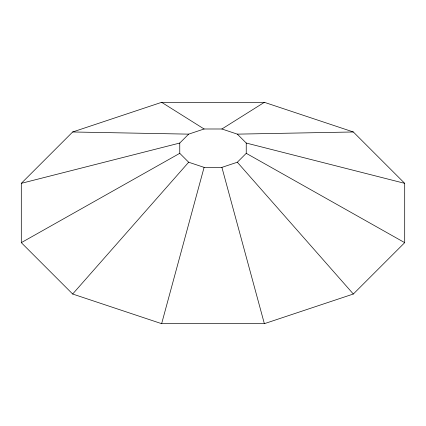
<?xml version="1.0" encoding="UTF-8"?>
<svg xmlns="http://www.w3.org/2000/svg" width="426" height="426" viewBox="0 0 426 426"><rect width="100%" height="100%" fill="white"/><g stroke="black" fill="none" stroke-linecap="round" stroke-linejoin="round"><path stroke-width="0.64" d="M161.635 323.675L204.097 167.37L221.903 167.37L237.33 162.231L246.239 153.323L246.239 143.04L237.33 134.137L221.903 128.993L204.097 128.993L188.67 134.137L72.665 131.98L21.3 183.345L21.3 242.655L72.665 294.02L161.635 323.675L264.365 323.675L353.335 294.02L404.7 242.655L404.7 183.345L353.335 131.98L264.365 102.325L161.635 102.325L72.665 131.98M72.665 294.02L188.67 162.231L204.097 167.37M21.3 183.345L179.761 143.04L188.67 134.137M221.903 128.993L264.365 102.325M21.3 242.655L179.761 153.323L179.761 143.04M237.33 134.137L353.335 131.98M246.239 143.04L404.7 183.345M246.239 153.323L404.7 242.655M161.635 102.325L204.097 128.993M179.761 153.323L188.67 162.231M237.33 162.231L353.335 294.02M221.903 167.37L264.365 323.675"/></g></svg>
